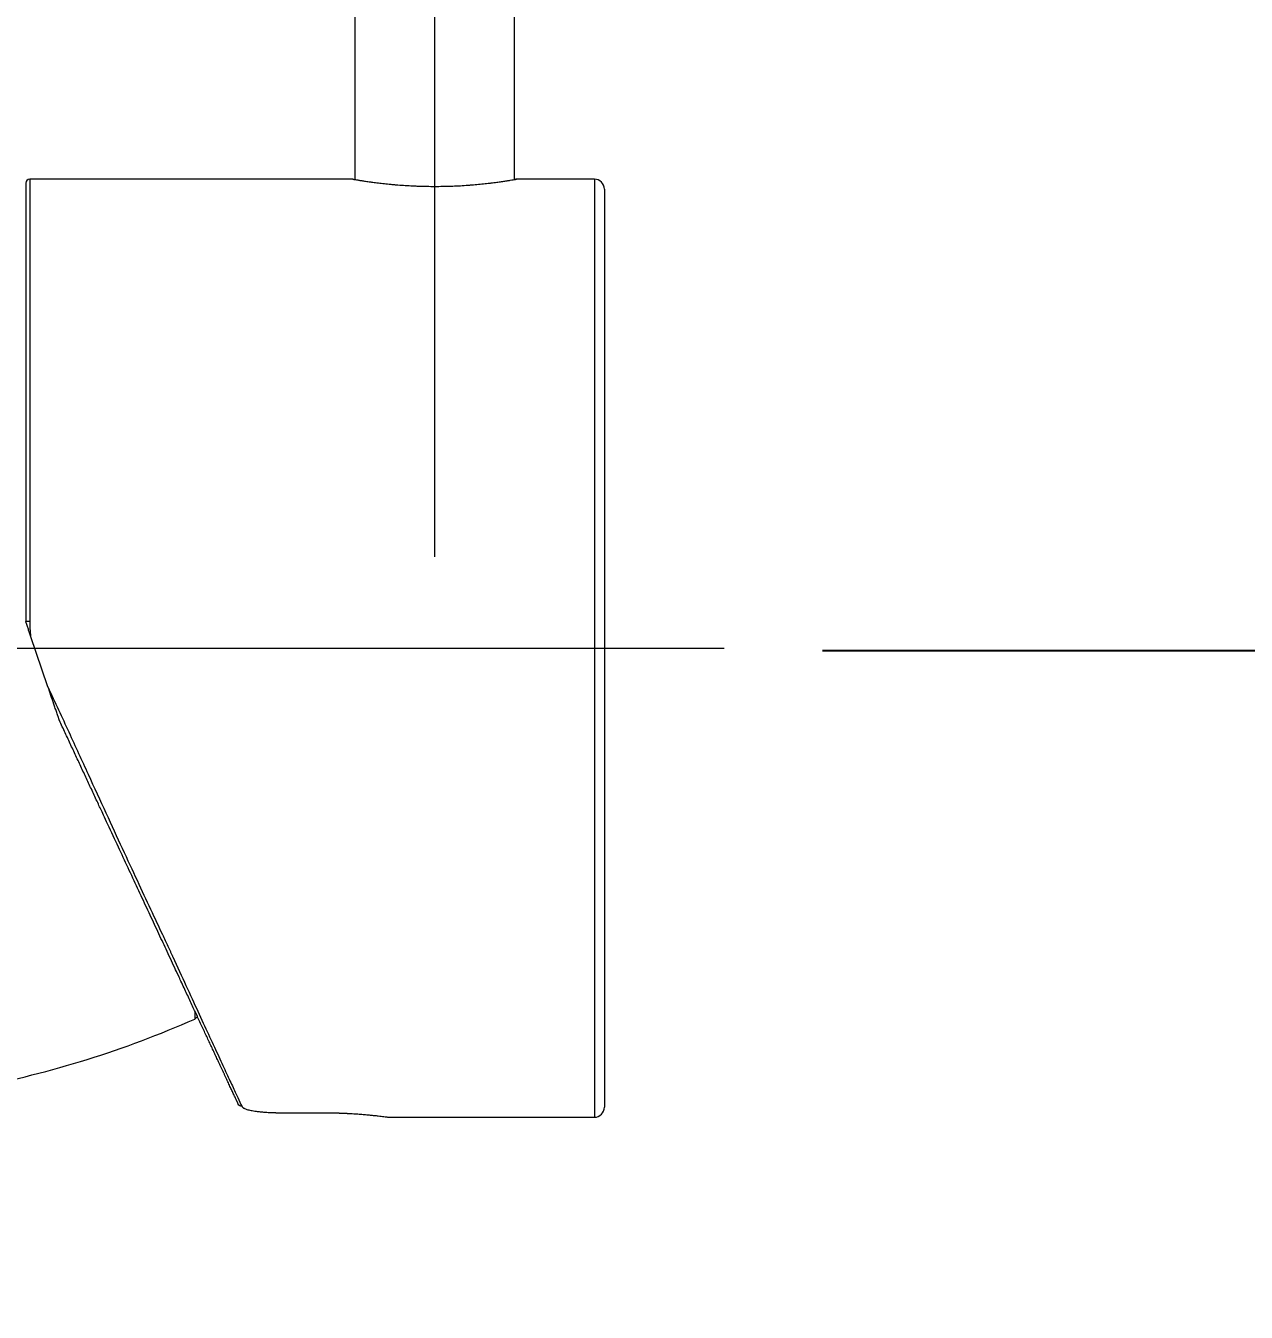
# Model space of a CAD drawing. Header units: inches. Extents: x 20229 to 21001, y -6726 to -5634.
# Drawn here: x 20448.6 to 20509.7, y -6257.6 to -6193.2 of the extents above; entities that cross this region are included whole.
import ezdxf

# ---------------------------------------------------------------- set-up
doc = ezdxf.new("R2010")
doc.units = ezdxf.units.IN
doc.header["$LTSCALE"] = 4.84
doc.header["$MEASUREMENT"] = 0
doc.header["$PDMODE"] = 3
doc.header["$PDSIZE"] = 0.3125
doc.linetypes.add('CENTERX2', pattern=[20.32, 12.7, -2.54, 2.54, -2.54])
doc.layers.get('0').update_dxf_attribs({"linetype": 'CONTINUOUS', "lineweight": 13})
doc.layers.get('Defpoints').update_dxf_attribs({"color": 3, "linetype": 'CONTINUOUS'})
doc.layers.add('CENTER', color=1, linetype='CENTERX2', lineweight=15)
doc.layers.add('DIM', color=3, linetype='CONTINUOUS', lineweight=9)
doc.styles.get("Standard").update_dxf_attribs({"font": 'txt', "width": 0.8})
doc.dimstyles.new('ISO-25$0', dxfattribs={"dimtxt": 3, "dimasz": 3.5, "dimexe": 1.25, "dimexo": 0, "dimtad": 1, "dimdsep": 46, "dimtxsty": 'Standard', "dimblk1": 'CLOSEDBLANK', "dimcen": 1, "dimadec": 0, "dimazin": 0, "dimtfac": 1, "dimtmove": 1, "dimatfit": 3, "dimfxl": 1, "dimarcsym": 0})

# ---------------------------------------------------------------- blocks, each defined once
blk = doc.blocks.new('*D5')
at = {"layer": 'Defpoints', "color": 0, "transparency": 16777216}
for p in [(20487.872, -6224.492), (20446.705, -6314.592), (20527.314, -6314.592)]:
    blk.add_point(p, dxfattribs=at)
at = {"layer": 'DIM', "color": 0, "lineweight": -2, "transparency": 16777216}
for p, q in [((20488.497, -6224.492), (20528.564, -6224.492)), ((20447.33, -6314.592), (20528.564, -6314.592))]:
    blk.add_line(p, q, dxfattribs=at)
at = {"layer": 'DIM', "color": 0, "lineweight": -3, "transparency": 16777216}
blk.add_line((20527.314, -6232.492), (20527.314, -6306.592), dxfattribs=at)
at = {"layer": 'DIM', "color": 0, "transparency": 16777216}
for points in [[(20525.981, -6232.492), (20528.648, -6232.492), (20527.314, -6224.492)], [(20525.981, -6306.592), (20528.648, -6306.592), (20527.314, -6314.592)]]:
    blk.add_solid(points, dxfattribs=at)
at = {"layer": 'DIM', "color": 0, "transparency": 16777216, "insert": (20519.314, -6269.542), "char_height": 10, "attachment_point": 5, "rotation": 90}
blk.add_mtext('90', dxfattribs=at)

msp = doc.modelspace()

# ---------------------------------------------------------------- linework, layer by layer
at = {"linetype": 'Continuous'}
for p, q in [((20465.061, -6145.075), (20465.061, -6200.892)), ((20473.061, -6200.891), (20473.061, -6145.075)), ((20448.561, -6201.075), (20448.561, -6223.035)), ((20448.761, -6200.875), (20448.761, -6223.033)), ((20464.961, -6200.875), (20448.761, -6200.875)), ((20477.061, -6200.875), (20473.108, -6200.875)), ((20477.061, -6200.875), (20477.061, -6247.875)), ((20477.561, -6201.375), (20477.561, -6247.375)), ((20449.676, -6226.309), (20448.805, -6223.75)), ((20457.033, -6242.633), (20457.033, -6242.955)), ((20461.452, -6247.654), (20463.561, -6247.654)), ((20461.53, -6247.652), (20463.561, -6247.652)), ((20463.561, -6247.654), (20463.561, -6247.652)), ((20463.561, -6247.652), (20463.561, -6247.654)), ((20466.761, -6247.875), (20477.061, -6247.875))]:
    msp.add_line(p, q, dxfattribs=at)
for centre, radius, start, end in [((20448.761, -6201.075), 0.2, 90, 180), ((20477.061, -6201.375), 0.5, 0, 90), ((20436.764, -6197.247), 50, 280.71595, 293.91442), ((20456.911, -6242.68), 0.3, 293.91422, 329.92573), ((20477.061, -6247.375), 0.5, 270, 0)]:
    msp.add_arc(centre, radius, start, end, dxfattribs=at)
msp.add_ellipse((20448.761, -6223.045), major_axis=(0.2, 0), ratio=0.057089, start_param=1.570796, end_param=2.976802, dxfattribs=at)
for points, degree, knots in [([(20464.961, -6200.875), (20464.961, -6200.875), (20464.968, -6200.876), (20464.994, -6200.881), (20465.034, -6200.888), (20465.099, -6200.899), (20465.148, -6200.907), (20465.158, -6200.909), (20465.179, -6200.912), (20465.19, -6200.914), (20465.224, -6200.92), (20465.249, -6200.923), (20465.326, -6200.936), (20465.44, -6200.954), (20465.578, -6200.975), (20465.689, -6200.991), (20465.747, -6200.999), (20465.808, -6201.008), (20465.85, -6201.014), (20465.871, -6201.017), (20465.978, -6201.031), (20466.158, -6201.055), (20466.454, -6201.09), (20466.669, -6201.112), (20466.837, -6201.129), (20466.894, -6201.134), (20467.01, -6201.145), (20467.068, -6201.15), (20467.246, -6201.165), (20467.487, -6201.183), (20467.739, -6201.198), (20467.931, -6201.208), (20467.996, -6201.211), (20468.094, -6201.215), (20468.127, -6201.217), (20468.194, -6201.219), (20468.227, -6201.22), (20468.392, -6201.226), (20468.658, -6201.233), (20468.925, -6201.235), (20469.193, -6201.235), (20469.327, -6201.234), (20469.496, -6201.231), (20469.529, -6201.231), (20469.597, -6201.229), (20469.697, -6201.227), (20469.796, -6201.224), (20469.994, -6201.217), (20470.253, -6201.206), (20470.505, -6201.191), (20470.692, -6201.178), (20470.753, -6201.174), (20470.876, -6201.165), (20470.936, -6201.16), (20471.114, -6201.145), (20471.343, -6201.124), (20471.557, -6201.101), (20471.712, -6201.084), (20471.789, -6201.075), (20471.863, -6201.067), (20471.911, -6201.061), (20471.936, -6201.058), (20472.055, -6201.043), (20472.145, -6201.031), (20472.314, -6201.008), (20472.473, -6200.986), (20472.611, -6200.965), (20472.691, -6200.953), (20472.706, -6200.95), (20472.737, -6200.945), (20472.752, -6200.943), (20472.795, -6200.936), (20472.822, -6200.932), (20472.899, -6200.919), (20472.99, -6200.904), (20473.055, -6200.893), (20473.095, -6200.887), (20473.112, -6200.884), (20473.126, -6200.881), (20473.134, -6200.88), (20473.138, -6200.879), (20473.154, -6200.876), (20473.161, -6200.875), (20473.161, -6200.875), (20473.161, -6200.875), (20473.161, -6200.875)], 3, [0, 0, 0, 0, 0.031245, 0.031245, 0.06249, 0.093736, 0.093736, 0.101547, 0.101547, 0.109358, 0.109358, 0.124981, 0.124981, 0.156226, 0.187471, 0.187471, 0.203094, 0.210905, 0.210905, 0.218716, 0.218716, 0.249962, 0.281207, 0.312452, 0.312452, 0.328075, 0.328075, 0.343697, 0.343697, 0.374942, 0.406188, 0.406188, 0.42181, 0.42181, 0.429622, 0.429622, 0.437433, 0.437433, 0.468678, 0.499923, 0.499923, 0.531168, 0.531168, 0.53898, 0.53898, 0.546791, 0.562414, 0.562414, 0.593659, 0.624904, 0.624904, 0.640527, 0.640527, 0.656149, 0.656149, 0.687394, 0.71864, 0.71864, 0.734262, 0.742074, 0.742074, 0.749885, 0.749885, 0.78113, 0.78113, 0.812375, 0.84362, 0.84362, 0.851432, 0.851432, 0.859243, 0.859243, 0.874866, 0.874866, 0.906111, 0.937356, 0.937356, 0.952979, 0.96079, 0.96079, 0.968601, 0.968601, 0.999847, 0.999847, 1, 1, 1, 1]), ([(20448.805, -6223.75), (20448.783, -6223.687), (20448.762, -6223.625), (20448.719, -6223.5), (20448.698, -6223.438), (20448.667, -6223.345), (20448.656, -6223.315), (20448.636, -6223.254), (20448.626, -6223.224), (20448.611, -6223.18), (20448.606, -6223.166), (20448.596, -6223.137), (20448.591, -6223.123), (20448.582, -6223.097), (20448.578, -6223.084), (20448.572, -6223.066), (20448.57, -6223.061), (20448.567, -6223.051), (20448.565, -6223.047), (20448.564, -6223.043)], 3, [0, 0, 0, 0, 0.25, 0.25, 0.5, 0.5, 0.625, 0.625, 0.75, 0.75, 0.8125, 0.8125, 0.875, 0.875, 0.9375, 0.9375, 0.96875, 0.96875, 1, 1, 1, 1]), ([(20448.761, -6223.033), (20448.761, -6223.047), (20448.761, -6223.073), (20448.762, -6223.113), (20448.762, -6223.153), (20448.763, -6223.193), (20448.764, -6223.233), (20448.766, -6223.273), (20448.768, -6223.313), (20448.77, -6223.353), (20448.772, -6223.393), (20448.774, -6223.433), (20448.777, -6223.472), (20448.78, -6223.512), (20448.784, -6223.552), (20448.787, -6223.591), (20448.791, -6223.631), (20448.795, -6223.671), (20448.8, -6223.71), (20448.803, -6223.737), (20448.805, -6223.75)], 3, [0, 0, 0, 0, 0.055771, 0.111503, 0.167199, 0.222861, 0.278492, 0.334094, 0.38967, 0.445223, 0.500754, 0.556266, 0.611763, 0.667246, 0.722718, 0.778181, 0.833638, 0.889092, 0.944545, 1, 1, 1, 1]), ([(20450.251, -6227.999), (20450.251, -6227.998), (20450.25, -6227.996), (20450.248, -6227.991), (20450.247, -6227.988), (20450.244, -6227.978), (20450.241, -6227.971), (20450.236, -6227.955), (20450.233, -6227.947), (20450.228, -6227.931), (20450.225, -6227.923), (20450.217, -6227.898), (20450.211, -6227.881), (20450.199, -6227.847), (20450.194, -6227.83), (20450.176, -6227.779), (20450.164, -6227.744), (20450.14, -6227.674), (20450.128, -6227.639), (20450.092, -6227.533), (20450.068, -6227.462), (20450.02, -6227.319), (20449.995, -6227.248), (20449.922, -6227.033), (20449.873, -6226.889), (20449.775, -6226.6), (20449.725, -6226.455), (20449.676, -6226.309)], 3, [0, 0, 0, 0, 0.007813, 0.007813, 0.015625, 0.015625, 0.03125, 0.03125, 0.046875, 0.046875, 0.0625, 0.0625, 0.09375, 0.09375, 0.125, 0.125, 0.1875, 0.1875, 0.25, 0.25, 0.375, 0.375, 0.5, 0.5, 0.75, 0.75, 1, 1, 1, 1]), ([(20449.676, -6226.309), (20450.036, -6227.087), (20450.383, -6227.842), (20451.053, -6229.301), (20451.375, -6230.004), (20451.996, -6231.356), (20452.293, -6232.004), (20452.864, -6233.244), (20453.137, -6233.836), (20453.659, -6234.963), (20453.907, -6235.498), (20454.379, -6236.511), (20454.603, -6236.99), (20455.025, -6237.894), (20455.224, -6238.32), (20455.504, -6238.919), (20455.594, -6239.112), (20455.725, -6239.393), (20455.789, -6239.531), (20455.862, -6239.688), (20455.898, -6239.766), (20455.915, -6239.805), (20455.924, -6239.824), (20455.929, -6239.833), (20455.931, -6239.838), (20455.932, -6239.841), (20455.933, -6239.842), (20455.933, -6239.842), (20455.933, -6239.843), (20455.933, -6239.843), (20455.933, -6239.843), (20456.164, -6240.342), (20456.383, -6240.818), (20456.801, -6241.725), (20456.999, -6242.156), (20457.374, -6242.97), (20457.551, -6243.353), (20457.882, -6244.072), (20458.037, -6244.408), (20458.326, -6245.031), (20458.459, -6245.319), (20458.704, -6245.847), (20458.816, -6246.087), (20459.018, -6246.521), (20459.108, -6246.714), (20459.267, -6247.055), (20459.336, -6247.202), (20459.394, -6247.328)], 3, [0, 0, 0, 0, 0.0625, 0.0625, 0.125, 0.125, 0.1875, 0.1875, 0.25, 0.25, 0.3125, 0.3125, 0.375, 0.375, 0.4375, 0.4375, 0.46875, 0.46875, 0.484375, 0.492187, 0.496094, 0.498047, 0.499023, 0.499512, 0.499756, 0.499878, 0.499939, 0.499969, 0.499985, 0.499985, 0.5, 0.5, 0.5625, 0.5625, 0.625, 0.625, 0.6875, 0.6875, 0.75, 0.75, 0.8125, 0.8125, 0.875, 0.875, 0.9375, 0.9375, 1, 1, 1, 1]), ([(20459.212, -6247.217), (20458.862, -6246.465), (20458.043, -6244.709), (20457.225, -6242.955), (20456.035, -6240.402), (20454.845, -6237.852), (20451.863, -6231.457), (20450.251, -6227.999)], 2, [0, 0, 0, 0.25, 0.25, 0.5, 0.5, 0.75, 1, 1, 1]), ([(20459.394, -6247.328), (20459.358, -6247.328), (20459.319, -6247.319), (20459.253, -6247.279), (20459.227, -6247.249), (20459.212, -6247.217)], 3, [0, 0, 0, 0, 0.497003, 0.497003, 1, 1, 1, 1]), ([(20459.394, -6247.328), (20459.394, -6247.329), (20459.396, -6247.333), (20459.399, -6247.337), (20459.402, -6247.342), (20459.405, -6247.347), (20459.408, -6247.352), (20459.412, -6247.357), (20459.416, -6247.361), (20459.421, -6247.366), (20459.425, -6247.371), (20459.43, -6247.375), (20459.435, -6247.38), (20459.441, -6247.384), (20459.446, -6247.389), (20459.452, -6247.393), (20459.458, -6247.398), (20459.465, -6247.402), (20459.472, -6247.407), (20459.479, -6247.411), (20459.486, -6247.415), (20459.493, -6247.42), (20459.519, -6247.433), (20459.566, -6247.455), (20459.648, -6247.484), (20459.743, -6247.51), (20459.851, -6247.534), (20459.973, -6247.556), (20460.094, -6247.574), (20460.209, -6247.588), (20460.314, -6247.599), (20460.423, -6247.61), (20460.536, -6247.619), (20460.653, -6247.627), (20460.747, -6247.632), (20460.817, -6247.636), (20460.86, -6247.638), (20460.904, -6247.64), (20460.948, -6247.641), (20460.992, -6247.643), (20461.036, -6247.645), (20461.08, -6247.646), (20461.124, -6247.647), (20461.169, -6247.648), (20461.213, -6247.649), (20461.258, -6247.65), (20461.303, -6247.651), (20461.348, -6247.651), (20461.393, -6247.652), (20461.439, -6247.652), (20461.484, -6247.652), (20461.515, -6247.652), (20461.53, -6247.652)], 3, [0, 0, 0, 0, 0.007514, 0.015015, 0.022504, 0.029982, 0.03745, 0.044909, 0.052361, 0.059805, 0.067244, 0.074679, 0.08211, 0.089539, 0.096966, 0.104394, 0.111822, 0.119253, 0.126686, 0.134124, 0.141568, 0.149018, 0.156475, 0.213116, 0.269405, 0.325787, 0.382705, 0.440588, 0.499846, 0.54159, 0.583115, 0.624564, 0.666083, 0.707815, 0.7499, 0.764795, 0.779636, 0.794429, 0.80918, 0.823895, 0.838581, 0.853244, 0.867891, 0.882527, 0.897158, 0.911793, 0.926435, 0.941093, 0.955772, 0.970479, 0.985219, 1, 1, 1, 1]), ([(20463.561, -6247.652), (20463.57, -6247.652), (20463.588, -6247.652), (20463.615, -6247.652), (20463.643, -6247.652), (20463.67, -6247.653), (20463.697, -6247.653), (20463.724, -6247.653), (20463.751, -6247.653), (20463.778, -6247.653), (20463.805, -6247.654), (20463.832, -6247.654), (20463.859, -6247.654), (20463.886, -6247.655), (20463.912, -6247.655), (20463.939, -6247.656), (20463.966, -6247.656), (20463.993, -6247.657), (20464.02, -6247.657), (20464.046, -6247.658), (20464.073, -6247.658), (20464.1, -6247.659), (20464.126, -6247.659), (20464.153, -6247.66), (20464.18, -6247.661), (20464.206, -6247.662), (20464.233, -6247.662), (20464.259, -6247.663), (20464.286, -6247.664), (20464.312, -6247.665), (20464.339, -6247.666), (20464.365, -6247.667), (20464.392, -6247.668), (20464.418, -6247.669), (20464.444, -6247.67), (20464.471, -6247.671), (20464.497, -6247.672), (20464.523, -6247.673), (20464.549, -6247.674), (20464.576, -6247.675), (20464.602, -6247.677), (20464.628, -6247.678), (20464.654, -6247.679), (20464.68, -6247.68), (20464.706, -6247.682), (20464.732, -6247.683), (20464.758, -6247.684), (20464.874, -6247.69), (20465.074, -6247.702), (20465.345, -6247.721), (20465.596, -6247.742), (20465.828, -6247.764), (20466.037, -6247.786), (20466.223, -6247.807), (20466.383, -6247.826), (20466.518, -6247.843), (20466.626, -6247.857), (20466.704, -6247.867), (20466.751, -6247.874), (20466.761, -6247.875), (20466.761, -6247.875), (20466.761, -6247.875)], 3, [0, 0, 0, 0, 0.005381, 0.010757, 0.016129, 0.021498, 0.026862, 0.032224, 0.037583, 0.04294, 0.048295, 0.053649, 0.059001, 0.064354, 0.069706, 0.075058, 0.080411, 0.085766, 0.091122, 0.096479, 0.10184, 0.107203, 0.112569, 0.117939, 0.123314, 0.128692, 0.134076, 0.139465, 0.144859, 0.15026, 0.155667, 0.161082, 0.166503, 0.171933, 0.17737, 0.182816, 0.188272, 0.193736, 0.19921, 0.204695, 0.21019, 0.215696, 0.221213, 0.226742, 0.232283, 0.237836, 0.243403, 0.248982, 0.312332, 0.374663, 0.436582, 0.498706, 0.560835, 0.622819, 0.685264, 0.748763, 0.812377, 0.874991, 0.9372, 0.999611, 1, 1, 1, 1])]:
    msp.add_open_spline(points, degree=degree, knots=knots, dxfattribs=at)
at = {"layer": 'CENTER'}
for p, q in [((20469.061, -6219.801), (20469.061, -6138.575)), ((20442.259, -6224.375), (20483.561, -6224.375))]:
    msp.add_line(p, q, dxfattribs=at)

# ---------------------------------------------------------------- dimensions: what is measured, and where the dimension line sits
at = {"layer": 'DIM'}
dim = msp.add_linear_dim(base=(20527.314, -6314.592), p1=(20487.872, -6224.492), p2=(20446.705, -6314.592), angle=90, text='90', dimstyle='ISO-25$0', override={"dimtxt": 10, "dimasz": 8, "dimexo": 0.625, "dimgap": 3, "dimdec": 1, "dimdsep": 44, "dimcen": 2.5, "dimtmove": 0, "dimfxl": 1.25, "dimlwd": 65533}, dxfattribs=at)
dim.commit()
dim.dimension.update_dxf_attribs({"geometry": '*D5', "text_midpoint": (20519.314, -6269.542)})

doc.saveas('drawing.dxf')
